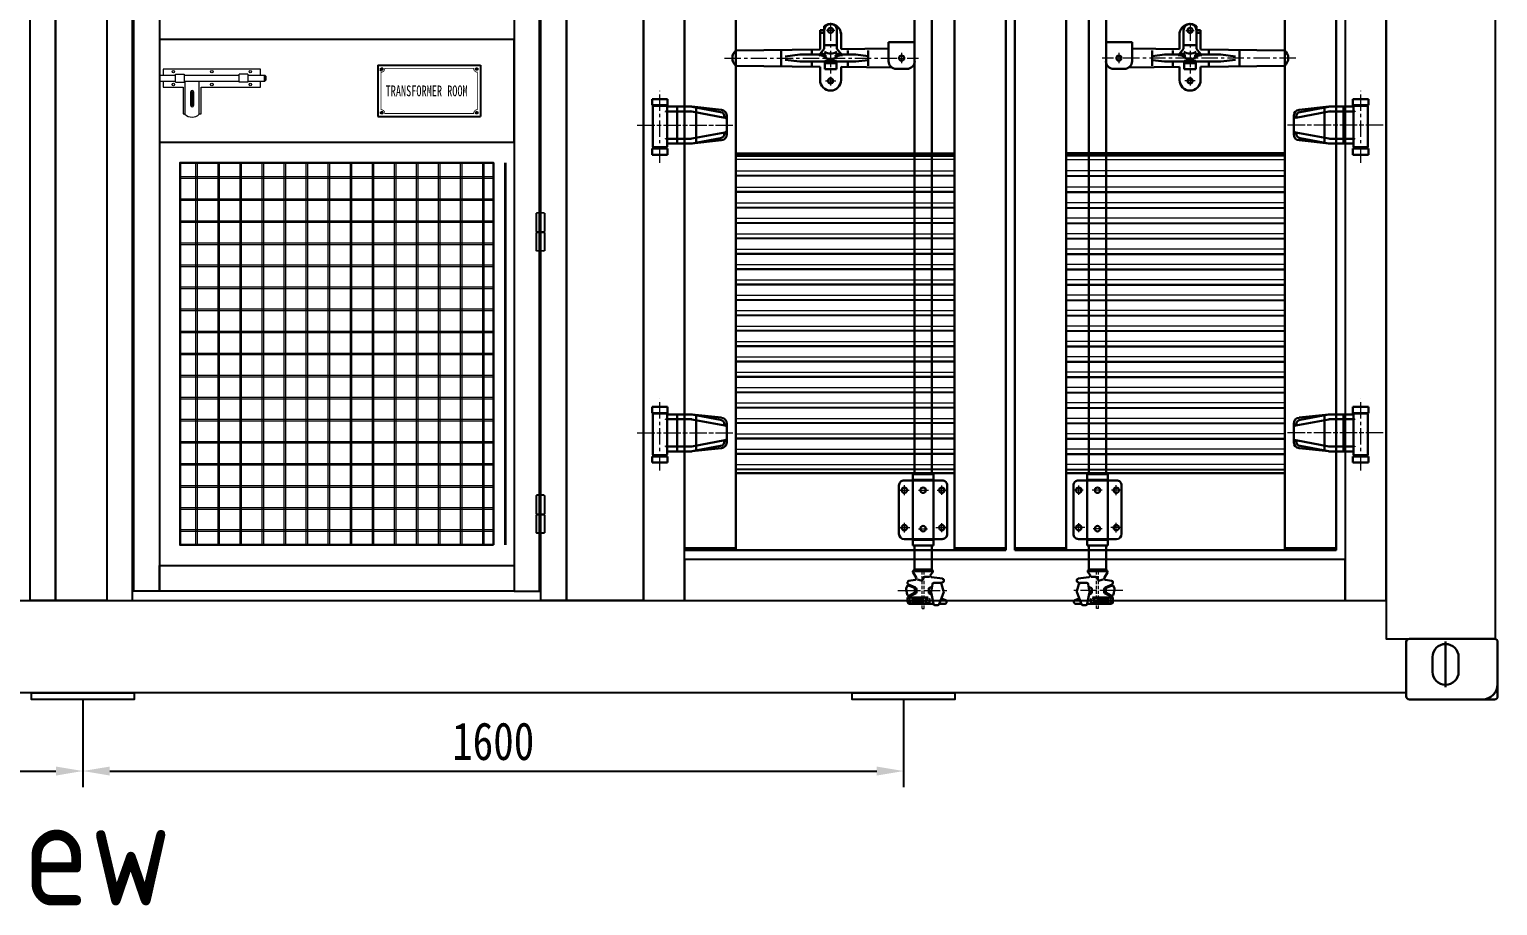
# Model space of a CAD drawing. Header units: millimetres. Extents: x 0 to 87554, y -20854 to 20404.
# Drawn here: x 10205 to 13067, y -7740 to -6032 of the extents above; entities that cross this region are included whole.
import ezdxf

# ---------------------------------------------------------------- set-up
doc = ezdxf.new("R2010")
doc.units = ezdxf.units.MM
for name, pattern in [('CENTER', [50.8, 31.75, -6.35, 6.35, -6.35]), ('G', [2, 1.25, -0.25, 0.25, -0.25]), ('HIDDEN', [9.525, 6.35, -3.175])]:
    doc.linetypes.add(name, pattern=pattern)
doc.layers.get('0').update_dxf_attribs({"lineweight": 15})
doc.layers.get('Defpoints').update_dxf_attribs({"lineweight": 15})
for name, color, linetype in [('01', 7, 'Continuous'), ('02___PRT_ALL_AXES', 7, 'Continuous'), ('03C', 3, 'Continuous'), ('05', 4, 'G'), ('08', 1, 'Continuous')]:
    doc.layers.add(name, color=color, linetype=linetype)
for name, color, linetype, lineweight in [('AM_0', 7, 'Continuous', 30), ('AM_3', 6, 'HIDDEN', 15), ('AM_5', 3, 'Continuous', 15), ('AM_7', 4, 'CENTER', 15), ('THICK', 7, 'Continuous', 0), ('主体经', 7, 'Continuous', 60)]:
    doc.layers.add(name, color=color, linetype=linetype, lineweight=lineweight)
doc.styles.add('FSDBHZ', font='TXT.SHX', dxfattribs={"width": 0.707, "bigfont": 'HZFS.SHX'})
doc.styles.add('GB', font='gbenor.shx', dxfattribs={"bigfont": 'gbcbig.shx'})
doc.styles.add('仿宋', font='', dxfattribs={"width": 0.8})
doc.styles.get('仿宋').set_extended_font_data('仿宋_gb2312')
doc.dimstyles.new('12倍', dxfattribs={"dimscale": 21, "dimtxt": 3.5, "dimasz": 2.5, "dimexe": 1.5, "dimexo": 0, "dimgap": 1, "dimtad": 1, "dimtoh": 1, "dimdsep": 46, "dimtxsty": '仿宋', "dimcen": 2.5, "dimdle": 5, "dimclrd": 4, "dimclre": 4, "dimclrt": 3, "dimadec": 0, "dimazin": 0, "dimtfac": 1, "dimtmove": 0, "dimatfit": 3, "dimfxl": 1, "dimtolj": 1, "dimarcsym": 0})

# ---------------------------------------------------------------- blocks, each defined once
blk = doc.blocks.new('YU56UI67U56Y54TG')
at = {"layer": '01'}
for p, q in [((14504.3, -10294.9), (14704.3, -10294.9)), ((14504.3, -10294.9), (14504.3, -10394.9)), ((14704.3, -10294.9), (14704.3, -10394.9)), ((14504.3, -10394.9), (14704.3, -10394.9))]:
    blk.add_line(p, q, dxfattribs=at)
at = {"layer": '01', "const_width": 1.5}
for points in [[(14510.3, -10308.4, 0.414214), (14517.8, -10300.9, 0.414214)], [(14690.8, -10300.9, 0.414214), (14698.3, -10308.4, 0.414214)], [(14517.8, -10388.9, 0.414214), (14510.3, -10381.4, 0.414214)], [(14698.3, -10381.4, 0.414214), (14690.8, -10388.9, 0.414214)]]:
    blk.add_lwpolyline(points, format="xyb", dxfattribs=at)
for points in [[(14517, -10300.9), (14691.5, -10300.9)], [(14510.3, -10307.6), (14510.3, -10382.1)], [(14698.3, -10307.6), (14698.3, -10382.1)], [(14517.1, -10388.9), (14691.4, -10388.9)]]:
    blk.add_lwpolyline(points, dxfattribs=at)
at = {"layer": '01'}
for centre in [(14511.8, -10302.4), (14696.8, -10302.4), (14511.8, -10387.4), (14696.8, -10387.4)]:
    blk.add_circle(centre, 1.65, dxfattribs=at)
at = {"layer": '03C', "color": 1}
blk.add_line((14509.5, -10305.2), (14508.6, -10306.3), dxfattribs=at)
at = {"layer": '05'}
for p, q in [((14515.4, -10302.4), (14508.1, -10302.4)), ((14511.8, -10299.4), (14511.8, -10305.4)), ((14700.4, -10302.4), (14693.1, -10302.4)), ((14696.8, -10299.4), (14696.8, -10305.4)), ((14515.4, -10387.4), (14508.1, -10387.4)), ((14511.8, -10384.4), (14511.8, -10390.4)), ((14700.4, -10387.4), (14693.1, -10387.4)), ((14696.8, -10384.4), (14696.8, -10390.4))]:
    blk.add_line(p, q, dxfattribs=at)
at = {"layer": '08', "color": 1, "insert": (14519.3, -10344.9), "char_height": 21, "attachment_point": 4, "style": 'FSDBHZ'}
blk.add_mtext('{\\fSimHei|b0|i0|c134|p49;\\W0.7;TRANSFORMER ROOM}', dxfattribs=at)
blk = doc.blocks.new('A$C17965E73')
at = {"color": 7, "linetype": 'Continuous'}
for p, q in [((-7, 37.5), (-8, 36.5)), ((-8, 36.5), (8, 36.5)), ((-8, 1), (-8, 36.5)), ((-7, 37.5), (7, 37.5)), ((7, 37.5), (8, 36.5)), ((8, 1), (-8, 1)), ((-8, 1), (-7, 0)), ((-7, 0), (-8, -1)), ((-7, 0), (7, 0)), ((8, 1), (7, 0)), ((7, 0), (8, -1)), ((8, -1), (-8, -1)), ((-8, -36.5), (-8, -1)), ((-8, -36.5), (8, -36.5)), ((-7, -37.5), (-8, -36.5)), ((-7, -37.5), (7, -37.5)), ((7, -37.5), (8, -36.5))]:
    blk.add_line(p, q, dxfattribs=at)
at = {"layer": '02___PRT_ALL_AXES', "color": 7, "linetype": 'Continuous'}
for p, q in [((-8, 36.5), (-8, 1)), ((8, 36.5), (8, 1)), ((-8, -1), (-8, -36.5)), ((8, -1), (8, -36.5))]:
    blk.add_line(p, q, dxfattribs=at)
blk = doc.blocks.new('*D195')
at = {"color": 4, "linetype": 'Continuous', "lineweight": -2}
for p, q in [((8709.4, -7337.6), (8709.4, -7508.7)), ((10309.4, -7337.6), (10309.4, -7508.7)), ((8761.9, -7477.2), (10256.9, -7477.2))]:
    blk.add_line(p, q, dxfattribs=at)
at = {"color": 4, "lineweight": -3}
for points in [[(8761.9, -7468.5), (8761.9, -7486), (8709.4, -7477.2)], [(10256.9, -7468.5), (10256.9, -7486), (10309.4, -7477.2)]]:
    blk.add_solid(points, dxfattribs=at)
at = {"layer": 'Defpoints', "color": 0, "lineweight": -3}
for p in [(8709.4, -7337.6), (10309.4, -7337.6), (10309.4, -7477.2)]:
    blk.add_point(p, dxfattribs=at)
at = {"color": 3, "lineweight": -3, "insert": (9509.4, -7419.5), "char_height": 73.5, "attachment_point": 5, "style": '仿宋'}
blk.add_mtext('\\A1;1600', dxfattribs=at)
blk = doc.blocks.new('*D196')
at = {"color": 4, "linetype": 'Continuous', "lineweight": -2}
for p, q in [((10309.4, -7337.6), (10309.4, -7508.7)), ((11909.4, -7337.6), (11909.4, -7508.7)), ((10361.9, -7477.2), (11856.9, -7477.2))]:
    blk.add_line(p, q, dxfattribs=at)
at = {"color": 4, "lineweight": -3}
for points in [[(10361.9, -7468.5), (10361.9, -7486), (10309.4, -7477.2)], [(11856.9, -7468.5), (11856.9, -7486), (11909.4, -7477.2)]]:
    blk.add_solid(points, dxfattribs=at)
at = {"layer": 'Defpoints', "color": 0, "lineweight": -3}
for p in [(10309.4, -7337.6), (11909.4, -7337.6), (11909.4, -7477.2)]:
    blk.add_point(p, dxfattribs=at)
at = {"color": 3, "lineweight": -3, "insert": (11109.4, -7419.5), "char_height": 73.5, "attachment_point": 5, "style": '仿宋'}
blk.add_mtext('\\A1;1600', dxfattribs=at)
blk = doc.blocks.new('A$Ce09861e0')
at = {"layer": 'AM_0'}
for p, q in [((29.1, 124.3), (59.1, 124.3)), ((29.1, 124.3), (29.1, 112.3)), ((59.1, 124.3), (59.1, 112.3)), ((29.1, 112.3), (59.1, 112.3)), ((29.1, 111.3), (59.1, 111.3)), ((30.1, 110.3), (30.1, 31.3)), ((56.8, 100.3), (102.7, 100.3)), ((58.1, 110.3), (58.1, 31.3)), ((58.2, 48.2), (58.2, 99)), ((59.6, 109.6), (104.3, 109.6)), ((77.6, 38.1), (77.6, 109.2)), ((170.7, 88), (106.1, 100)), ((164.2, 103.3), (106.2, 109.5)), ((162.3, 99), (106.9, 109.3)), ((114.5, 39.5), (114.5, 107.5)), ((169.9, 88.2), (169.9, 89.9)), ((174.5, 55.3), (174.5, 91.8)), ((170.7, 59.1), (106.1, 47.1)), ((169.9, 57.2), (169.9, 59)), ((29.1, 30.3), (59.1, 30.3)), ((29.1, 29.3), (59.1, 29.3)), ((56.8, 46.8), (102.7, 46.8)), ((59.6, 37.6), (103.6, 37.6)), ((164.2, 43.9), (106.2, 37.7)), ((162.3, 48.2), (106.9, 37.9)), ((29.1, 27.8), (59.1, 27.8)), ((29.1, 15.8), (29.1, 27.8)), ((29.1, 15.8), (59.1, 15.8)), ((59.1, 15.8), (59.1, 27.8))]:
    blk.add_line(p, q, dxfattribs=at)
for centre, radius, start, end in [((31.1, 110.3), 1, 90, 180), ((56.8, 99), 1.38, 90, 180), ((57.1, 110.3), 1, 0, 90), ((59.6, 111), 1.38, 180, 270), ((59.6, 99), 1.38, 90, 180), ((102.7, 81.9), 18.5, 79.4792, 90), ((103.6, 91.1), 18.5, 79.4792, 90), ((104.3, 91.1), 18.5, 83.9115, 90), ((160.7, 89.9), 9.23, 0, 79.4792), ((163, 91.8), 11.5, 0, 83.9115), ((169.9, 83.5), 4.62, 0, 79.4792), ((160.7, 57.2), 9.23, 280.5208, 0), ((169.9, 63.7), 4.62, 280.5208, 0), ((31.1, 31.3), 1, 180, 270), ((56.8, 48.2), 1.38, 180, 270), ((57.1, 31.3), 1, 270, 0), ((59.6, 48.2), 1.38, 180, 270), ((59.6, 36.2), 1.38, 90, 180), ((102.7, 65.3), 18.5, 270, 280.5208), ((103.6, 56), 18.5, 270, 280.5208), ((104.3, 56), 18.5, 270, 276.0885), ((163, 55.3), 11.5, 276.0885, 0)]:
    blk.add_arc(centre, radius, start, end, dxfattribs=at)
at = {"layer": 'AM_7'}
for p, q in [((44.1, 0), (44.1, 140.2)), ((0, 73.6), (189.4, 73.6)), ((2.3, 73.6), (191.7, 73.6))]:
    blk.add_line(p, q, dxfattribs=at)
blk = doc.blocks.new('d5y77ju')
at = {"color": 7, "linetype": 'Continuous'}
for p, q in [((361.6, -1013.7), (-64.4, -1013.7)), ((579.6, -1013.7), (1005.6, -1013.7)), ((-64.4, -1035.7), (361.6, -1035.7)), ((361.6, -1044.4), (-64.4, -1044.4)), ((361.6, -1046), (-64.4, -1046)), ((1005.6, -1035.7), (579.6, -1035.7)), ((579.6, -1044.4), (1005.6, -1044.4)), ((579.6, -1046), (1005.6, -1046)), ((-64.4, -1067.2), (361.6, -1067.2)), ((361.6, -1076), (-64.4, -1076)), ((361.6, -1077.5), (-64.4, -1077.5)), ((1005.6, -1067.2), (579.6, -1067.2)), ((579.6, -1076), (1005.6, -1076)), ((579.6, -1077.5), (1005.6, -1077.5)), ((-64.4, -1098), (361.6, -1098)), ((361.6, -1106.7), (-64.4, -1106.7)), ((361.6, -1108.3), (-64.4, -1108.3)), ((1005.6, -1098), (579.6, -1098)), ((579.6, -1106.7), (1005.6, -1106.7)), ((579.6, -1108.3), (1005.6, -1108.3)), ((-64.4, -1128), (361.6, -1128)), ((361.6, -1136.7), (-64.4, -1136.7)), ((361.6, -1138.3), (-64.4, -1138.3)), ((1005.6, -1128), (579.6, -1128)), ((579.6, -1136.7), (1005.6, -1136.7)), ((579.6, -1138.3), (1005.6, -1138.3)), ((-64.4, -1158), (361.6, -1158)), ((361.6, -1166.7), (-64.4, -1166.7)), ((361.6, -1168.3), (-64.4, -1168.3)), ((1005.6, -1158), (579.6, -1158)), ((579.6, -1166.7), (1005.6, -1166.7)), ((579.6, -1168.3), (1005.6, -1168.3)), ((-64.4, -1188), (361.6, -1188)), ((361.6, -1196.7), (-64.4, -1196.7)), ((361.6, -1198.3), (-64.4, -1198.3)), ((1005.6, -1188), (579.6, -1188)), ((579.6, -1196.7), (1005.6, -1196.7)), ((579.6, -1198.3), (1005.6, -1198.3)), ((-64.4, -1218), (361.6, -1218)), ((361.6, -1226.7), (-64.4, -1226.7)), ((361.6, -1228.3), (-64.4, -1228.3)), ((1005.6, -1218), (579.6, -1218)), ((579.6, -1226.7), (1005.6, -1226.7)), ((579.6, -1228.3), (1005.6, -1228.3)), ((-64.4, -1248), (361.6, -1248)), ((361.6, -1256.7), (-64.4, -1256.7)), ((361.6, -1258.3), (-64.4, -1258.3)), ((1005.6, -1248), (579.6, -1248)), ((579.6, -1256.7), (1005.6, -1256.7)), ((579.6, -1258.3), (1005.6, -1258.3)), ((-64.4, -1278), (361.6, -1278)), ((361.6, -1286.7), (-64.4, -1286.7)), ((1005.6, -1278), (579.6, -1278)), ((579.6, -1286.7), (1005.6, -1286.7)), ((361.6, -1288.3), (-64.4, -1288.3)), ((-64.4, -1308), (361.6, -1308)), ((579.6, -1288.3), (1005.6, -1288.3)), ((1005.6, -1308), (579.6, -1308)), ((361.6, -1316.7), (-64.4, -1316.7)), ((361.6, -1318.3), (-64.4, -1318.3)), ((-64.4, -1338), (361.6, -1338)), ((579.6, -1316.7), (1005.6, -1316.7)), ((579.6, -1318.3), (1005.6, -1318.3)), ((1005.6, -1338), (579.6, -1338)), ((361.6, -1346.7), (-64.4, -1346.7)), ((361.6, -1348.3), (-64.4, -1348.3)), ((-64.4, -1368), (361.6, -1368)), ((579.6, -1346.7), (1005.6, -1346.7)), ((579.6, -1348.3), (1005.6, -1348.3)), ((1005.6, -1368), (579.6, -1368)), ((361.6, -1376.7), (-64.4, -1376.7)), ((361.6, -1378.3), (-64.4, -1378.3)), ((-64.4, -1398), (361.6, -1398)), ((579.6, -1376.7), (1005.6, -1376.7)), ((579.6, -1378.3), (1005.6, -1378.3)), ((1005.6, -1398), (579.6, -1398)), ((361.6, -1406.7), (-64.4, -1406.7)), ((361.6, -1408.3), (-64.4, -1408.3)), ((-64.4, -1428), (361.6, -1428)), ((579.6, -1406.7), (1005.6, -1406.7)), ((579.6, -1408.3), (1005.6, -1408.3)), ((1005.6, -1428), (579.6, -1428)), ((361.6, -1436.7), (-64.4, -1436.7)), ((361.6, -1438.3), (-64.4, -1438.3)), ((-64.4, -1458), (361.6, -1458)), ((579.6, -1436.7), (1005.6, -1436.7)), ((579.6, -1438.3), (1005.6, -1438.3)), ((1005.6, -1458), (579.6, -1458)), ((361.6, -1466.7), (-64.4, -1466.7)), ((361.6, -1468.3), (-64.4, -1468.3)), ((-64.4, -1488), (361.6, -1488)), ((579.6, -1466.7), (1005.6, -1466.7)), ((579.6, -1468.3), (1005.6, -1468.3)), ((1005.6, -1488), (579.6, -1488)), ((361.6, -1496.7), (-64.4, -1496.7)), ((361.6, -1498.3), (-64.4, -1498.3)), ((579.6, -1496.7), (1005.6, -1496.7)), ((579.6, -1498.3), (1005.6, -1498.3)), ((-64.4, -1518), (361.6, -1518)), ((361.6, -1526.7), (-64.4, -1526.7)), ((361.6, -1528.3), (-64.4, -1528.3)), ((1005.6, -1518), (579.6, -1518)), ((579.6, -1526.7), (1005.6, -1526.7)), ((579.6, -1528.3), (1005.6, -1528.3)), ((-64.4, -1548), (361.6, -1548)), ((361.6, -1556.7), (-64.4, -1556.7)), ((361.6, -1558.3), (-64.4, -1558.3)), ((1005.6, -1548), (579.6, -1548)), ((579.6, -1556.7), (1005.6, -1556.7)), ((579.6, -1558.3), (1005.6, -1558.3)), ((-64.4, -1578), (361.6, -1578)), ((361.6, -1586.7), (-64.4, -1586.7)), ((361.6, -1588.3), (-64.4, -1588.3)), ((1005.6, -1578), (579.6, -1578)), ((579.6, -1586.7), (1005.6, -1586.7)), ((579.6, -1588.3), (1005.6, -1588.3)), ((-64.4, -1608), (361.6, -1608)), ((361.6, -1616.7), (-64.4, -1616.7)), ((361.6, -1618.3), (-64.4, -1618.3)), ((1005.6, -1608), (579.6, -1608)), ((579.6, -1616.7), (1005.6, -1616.7)), ((579.6, -1618.3), (1005.6, -1618.3))]:
    blk.add_line(p, q, dxfattribs=at)
at = {"layer": 'AM_0'}
for p, q in [((99.7, -761.5), (99.7, -799)), ((99.7, -761.5), (107.7, -761.5)), ((99.7, -766.5), (107.7, -766.5)), ((107.7, -753.6), (107.7, -797.7)), ((132.7, -758.3), (132.7, -797.7)), ((140.7, -766.3), (140.7, -798.4)), ((800.5, -766.3), (800.5, -798.4)), ((808.5, -758.3), (808.5, -797.7)), ((833.5, -753.6), (833.5, -797.7)), ((841.5, -761.5), (833.5, -761.5)), ((841.5, -766.5), (833.5, -766.5)), ((841.5, -761.5), (841.5, -799)), ((-64.5, -801.2), (99.7, -799)), ((23.8, -800.8), (23.8, -830.8)), ((83.8, -800.8), (83.8, -809)), ((107.7, -797.7), (97.1, -810.8)), ((108.8, -790.8), (131.6, -790.8)), ((132.7, -797.7), (143.2, -810.8)), ((140.7, -798.4), (233.3, -797.2)), ((153.8, -800.8), (153.8, -809)), ((193.8, -800.8), (193.8, -830.8)), ((233.3, -784.8), (284.3, -784.8)), ((233.3, -784.8), (233.3, -821.8)), ((707.9, -784.8), (656.9, -784.8)), ((707.9, -784.8), (707.9, -821.8)), ((800.5, -798.4), (707.9, -797.2)), ((747.4, -800.8), (747.4, -830.8)), ((787.4, -800.8), (787.4, -809)), ((808.5, -797.7), (798, -810.8)), ((832.4, -790.8), (809.6, -790.8)), ((833.5, -797.7), (844.1, -810.8)), ((1005.7, -801.2), (841.5, -799)), ((857.4, -800.8), (857.4, -809)), ((917.4, -800.8), (917.4, -830.8)), ((60.1, -809), (31.7, -812.6)), ((60.1, -822.6), (31.7, -819)), ((60.1, -809), (107.7, -809)), ((60.1, -822.6), (108.8, -822.6)), ((83.8, -822.6), (83.8, -830.8)), ((108.8, -820.8), (131.6, -820.8)), ((108.8, -820.8), (108.8, -837.1)), ((108.8, -825.8), (131.6, -825.8)), ((131.6, -820.8), (131.6, -837.1)), ((131.6, -822.6), (169.7, -822.6)), ((132.7, -809), (169.7, -809)), ((153.8, -822.6), (153.8, -830.8)), ((169.7, -809), (193.6, -811.8)), ((169.7, -822.6), (193.6, -819.8)), ((771.5, -809), (747.6, -811.8)), ((771.5, -822.6), (747.6, -819.8)), ((808.5, -809), (771.5, -809)), ((809.6, -822.6), (771.5, -822.6)), ((787.4, -822.6), (787.4, -830.8)), ((832.4, -820.8), (809.6, -820.8)), ((809.6, -820.8), (809.6, -837.1)), ((832.4, -825.8), (809.6, -825.8)), ((832.4, -820.8), (832.4, -837.1)), ((881.1, -822.6), (832.4, -822.6)), ((881.1, -809), (833.5, -809)), ((857.4, -822.6), (857.4, -830.8)), ((881.1, -809), (909.5, -812.6)), ((881.1, -822.6), (909.5, -819)), ((-64.5, -830.8), (99.7, -832.6)), ((99.7, -858.7), (99.7, -832.6)), ((108.8, -837.1), (131.6, -837.1)), ((140.7, -858.7), (140.7, -833.1)), ((140.7, -833.1), (239.8, -834.2)), ((248.3, -836.8), (269.3, -836.8)), ((692.9, -836.8), (671.9, -836.8)), ((800.5, -833.1), (701.4, -834.2)), ((800.5, -858.7), (800.5, -833.1)), ((832.4, -837.1), (809.6, -837.1)), ((1005.7, -830.8), (841.5, -832.6)), ((841.5, -858.7), (841.5, -832.6)), ((280.6, -1626.5), (320.6, -1626.5)), ((280.6, -1637.5), (280.6, -1626.5)), ((320.6, -1637.5), (320.6, -1626.5)), ((660.6, -1626.5), (620.6, -1626.5)), ((620.6, -1637.5), (620.6, -1626.5)), ((660.6, -1637.5), (660.6, -1626.5)), ((253.6, -1743.3), (253.6, -1649)), ((263.6, -1639), (337.6, -1639)), ((280.6, -1637.5), (320.6, -1637.5)), ((280.6, -1753.3), (280.6, -1639)), ((283.6, -1639), (283.6, -1637.5)), ((317.6, -1639), (317.6, -1637.5)), ((320.6, -1753.3), (320.6, -1639)), ((347.6, -1743.3), (347.6, -1649)), ((593.6, -1743.3), (593.6, -1649)), ((677.6, -1639), (603.6, -1639)), ((660.6, -1637.5), (620.6, -1637.5)), ((620.6, -1753.3), (620.6, -1639)), ((623.6, -1639), (623.6, -1637.5)), ((657.6, -1639), (657.6, -1637.5)), ((660.6, -1753.3), (660.6, -1639)), ((687.6, -1743.3), (687.6, -1649)), ((263.6, -1753.3), (337.6, -1753.3)), ((280.6, -1754.8), (320.6, -1754.8)), ((280.6, -1765.8), (280.6, -1754.8)), ((280.6, -1765.8), (320.6, -1765.8)), ((283.6, -1754.8), (283.6, -1753.3)), ((283.6, -1812.8), (283.6, -1765.8)), ((317.6, -1754.8), (317.6, -1753.3)), ((317.6, -1812.8), (317.6, -1765.8)), ((320.6, -1765.8), (320.6, -1754.8)), ((677.6, -1753.3), (603.6, -1753.3)), ((660.6, -1754.8), (620.6, -1754.8)), ((620.6, -1765.8), (620.6, -1754.8)), ((660.6, -1765.8), (620.6, -1765.8)), ((623.6, -1754.8), (623.6, -1753.3)), ((623.6, -1812.8), (623.6, -1765.8)), ((657.6, -1754.8), (657.6, -1753.3)), ((657.6, -1812.8), (657.6, -1765.8)), ((660.6, -1765.8), (660.6, -1754.8)), ((287.2, -1827.9), (281.2, -1818.3)), ((284.5, -1812.8), (282.2, -1814.2)), ((283.5, -1812.8), (317.5, -1812.8)), ((283.8, -1815.8), (317.2, -1815.8)), ((296.8, -1833.7), (289.5, -1831.8)), ((300.5, -1830.8), (300.5, -1829.8)), ((303.5, -1826.8), (312.8, -1826.8)), ((319.1, -1818.5), (315.4, -1822.5)), ((318.4, -1813.9), (316.5, -1812.8)), ((338.4, -1830.4), (317.2, -1827.5)), ((602.7, -1830.4), (624, -1827.5)), ((622.1, -1818.5), (625.8, -1822.5)), ((622.8, -1813.9), (624.6, -1812.8)), ((657.6, -1812.8), (623.6, -1812.8)), ((657.4, -1815.8), (624, -1815.8)), ((637.6, -1826.8), (628.4, -1826.8)), ((640.6, -1830.8), (640.6, -1829.8)), ((644.4, -1833.7), (651.6, -1831.8)), ((654, -1827.9), (660, -1818.3)), ((656.6, -1812.8), (659, -1814.2)), ((269.5, -1861.2), (267.4, -1851)), ((267.6, -1849.6), (269.4, -1844.8)), ((270.5, -1838.9), (270.5, -1837.3)), ((271.3, -1844), (282.3, -1847.9)), ((285.8, -1847.9), (272.3, -1841.6)), ((285.8, -1859.6), (272.3, -1865.9)), ((285.1, -1832.5), (273.1, -1834.4)), ((273.9, -1863.3), (283.1, -1858.1)), ((284.7, -1850.9), (284.7, -1855.7)), ((287.5, -1850.7), (287.5, -1856.9)), ((311.5, -1856.8), (311.5, -1850.8)), ((317.8, -1846.2), (313.4, -1848)), ((313.4, -1859.5), (317, -1861)), ((318.6, -1841.3), (316.7, -1852.6)), ((320.6, -1879.3), (316.8, -1859.9)), ((321.6, -1838.8), (333.8, -1838.8)), ((340.4, -1857.8), (331.8, -1879.9)), ((339.2, -1837.5), (336.1, -1838.8)), ((336.7, -1840.9), (340.6, -1854.6)), ((341, -1834.7), (341, -1833.4)), ((600.1, -1834.7), (600.1, -1833.4)), ((604.5, -1840.9), (600.6, -1854.6)), ((600.8, -1857.8), (609.4, -1879.9)), ((602, -1837.5), (605.1, -1838.8)), ((619.6, -1838.8), (607.4, -1838.8)), ((620.6, -1879.3), (624.4, -1859.9)), ((622.6, -1841.3), (624.5, -1852.6)), ((623.4, -1846.2), (627.8, -1848)), ((627.8, -1859.5), (624.2, -1861)), ((629.6, -1856.8), (629.6, -1850.8)), ((653.6, -1850.7), (653.6, -1856.9)), ((655.4, -1847.9), (668.9, -1841.6)), ((655.4, -1859.6), (668.9, -1865.9)), ((656.1, -1832.5), (668.1, -1834.4)), ((656.5, -1850.9), (656.5, -1855.7)), ((667.3, -1863.3), (658, -1858.1)), ((669.9, -1844), (658.9, -1847.9)), ((670.6, -1838.9), (670.6, -1837.3)), ((671.7, -1861.2), (673.8, -1851)), ((673.6, -1849.6), (671.8, -1844.8)), ((270.5, -1876.2), (270.5, -1868.7)), ((276.2, -1870.7), (271.8, -1867.9)), ((276.5, -1875.6), (272.4, -1877.7)), ((272.6, -1867.3), (310.5, -1867.3)), ((273.1, -1879.2), (320.5, -1879.2)), ((277.7, -1870.5), (302.6, -1870.5)), ((277.7, -1876), (302.6, -1876)), ((304.3, -1876), (310.1, -1877.9)), ((304.5, -1870.5), (310.9, -1868.4)), ((323.5, -1881.8), (329, -1881.8)), ((332.1, -1879.2), (343.5, -1879.2)), ((336.1, -1868.9), (344.7, -1872.4)), ((346.5, -1876.2), (346.5, -1875.2)), ((594.6, -1876.2), (594.6, -1875.2)), ((605.1, -1868.9), (596.5, -1872.4)), ((609.1, -1879.2), (597.6, -1879.2)), ((617.7, -1881.8), (612.2, -1881.8)), ((668.1, -1879.2), (620.7, -1879.2)), ((636.7, -1870.5), (630.3, -1868.4)), ((668.6, -1867.3), (630.7, -1867.3)), ((636.9, -1876), (631.1, -1877.9)), ((663.5, -1870.5), (638.6, -1870.5)), ((663.5, -1876), (638.6, -1876)), ((664.7, -1875.6), (668.8, -1877.7)), ((664.9, -1870.7), (669.4, -1867.9)), ((670.6, -1876.2), (670.6, -1868.7))]:
    blk.add_line(p, q, dxfattribs=at)
for points in [[(-64.4, -1770.8), (-164.4, -1770.8), (-164.4, 548.2), (-64.4, 548.2)], [(461.6, -1770.8), (361.6, -1770.8), (361.6, 548.2), (461.6, 548.2)], [(479.6, -1770.8), (579.6, -1770.8), (579.6, 548.2), (479.6, 548.2)], [(1005.6, -1770.8), (1105.6, -1770.8), (1105.6, 548.2), (1005.6, 548.2)], [(283.6, 411.6), (317.6, 411.6), (317.6, -1626.5), (283.6, -1626.5)], [(657.6, 411.6), (623.6, 411.6), (623.6, -1626.5), (657.6, -1626.5)], [(361.6, -1624.8), (-64.4, -1624.8), (-64.4, -1774.8), (361.6, -1774.8)], [(579.6, -1624.8), (1005.6, -1624.8), (1005.6, -1774.8), (579.6, -1774.8)], [(-64.4, -1774.8), (-164.4, -1774.8), (-164.4, -1770.8), (-64.4, -1770.8)], [(461.6, -1774.8), (361.6, -1774.8), (361.6, -1770.8), (461.6, -1770.8)], [(461.6, -1774.8), (361.6, -1774.8), (361.6, -1770.8), (461.6, -1770.8)], [(479.6, -1774.8), (579.6, -1774.8), (579.6, -1770.8), (479.6, -1770.8)], [(479.6, -1774.8), (579.6, -1774.8), (579.6, -1770.8), (479.6, -1770.8)], [(1005.6, -1774.8), (1105.6, -1774.8), (1105.6, -1770.8), (1005.6, -1770.8)]]:
    blk.add_lwpolyline(points, close=True, dxfattribs=at)
for centre, radius in [((120.2, -761.8), 5), ((821, -761.8), 5), ((258.8, -815.8), 5), ((682.4, -815.8), 5), ((120.2, -860.2), 5), ((821, -860.2), 5), ((264.1, -1658), 5.25), ((300.6, -1658), 5.25), ((337.1, -1658), 5.25), ((604.1, -1658), 5.25), ((640.6, -1658), 5.25), ((677.1, -1658), 5.25), ((264.1, -1731), 5.25), ((300.6, -1733), 5.25), ((337.1, -1731), 5.25), ((604.1, -1731), 5.25), ((640.6, -1733), 5.25), ((677.1, -1731), 5.25)]:
    blk.add_circle(centre, radius, dxfattribs=at)
for centre, radius, start, end in [((120.2, -769.8), 20.5, 0, 127.572), ((120.2, -761.8), 12.5, 0, 180.0002), ((821, -769.8), 20.5, 52.428, 180), ((821, -761.8), 12.5, 359.9998, 180), ((-51.2, -815.8), 20, 131.4097, 228.5903), ((992.4, -815.8), 20, 311.4097, 48.5903), ((100.6, -821.6), 11.3, 51.1652, 107.8126), ((103.1, -818.4), 11.3, 51.1652, 107.8126), ((120.2, -799.7), 18.1, 226.3971, 313.6028), ((120.4, -785.8), 21.3, 235.6246, 304.3754), ((117.5, -811.3), 7.51, 166.6999, 205.6632), ((122.8, -811.3), 7.51, 334.3368, 13.3001), ((137.2, -818.4), 11.3, 72.1874, 128.8348), ((139.7, -821.6), 11.3, 72.1874, 128.8348), ((248.3, -821.8), 15, 180.0001, 270), ((269.3, -821.8), 15, 269.9999, 0), ((671.9, -821.8), 15, 180, 270.0001), ((692.9, -821.8), 15, 270, 359.9999), ((801.5, -821.6), 11.3, 51.1652, 107.8126), ((804, -818.4), 11.3, 51.1652, 107.8126), ((821, -799.7), 18.1, 226.3972, 313.6029), ((820.8, -785.8), 21.3, 235.6246, 304.3754), ((818.4, -811.3), 7.51, 166.6999, 205.6632), ((823.7, -811.3), 7.51, 334.3368, 13.3001), ((838.1, -818.4), 11.3, 72.1874, 128.8348), ((840.6, -821.6), 11.3, 72.1874, 128.8348), ((120.2, -858.7), 20.5, 180.0001, 0), ((821, -858.7), 20.5, 180, 359.9999), ((263.6, -1649), 10, 90, 180.0002), ((337.6, -1649), 10, 0, 90.0001), ((603.6, -1649), 10, 89.9999, 180), ((677.6, -1649), 10, 359.9998, 90), ((263.6, -1743.3), 10, 180.0001, 269.9999), ((337.6, -1743.3), 10, 269.9998, 0), ((603.6, -1743.3), 10, 180, 270.0002), ((677.6, -1743.3), 10, 270.0001, 359.9999), ((283.7, -1816.8), 3, 121.1987, 211.8863), ((284.6, -1829.5), 3, 278.9726, 31.8864), ((297.5, -1830.8), 3, 254.7448, 0), ((303.5, -1829.8), 3, 90.0001, 179.9999), ((317.6, -1824.6), 3, 137.8582, 262.2781), ((316.8, -1816.4), 3, 317.8583, 58.8012), ((338, -1833.4), 3, 0, 82.2783), ((603.1, -1833.4), 3, 97.7217, 180), ((624.4, -1816.4), 3, 121.1988, 222.1417), ((623.6, -1824.6), 3, 277.7219, 42.1418), ((637.6, -1829.8), 3, 0.0001, 89.9999), ((643.6, -1830.8), 3, 180, 285.2552), ((656.6, -1829.5), 3, 148.1136, 261.0274), ((657.4, -1816.8), 3, 328.1137, 58.8013), ((269.9, -1850.5), 2.5, 158.7177, 191.551), ((270.8, -1845.4), 1.5, 70.3454, 158.7177), ((273.5, -1837.3), 3, 98.9725, 179.9999), ((273.5, -1838.9), 3, 179.9998, 244.7987), ((281.4, -1851), 3.3, 2.233, 74.4808), ((281.7, -1855.5), 3, 298.3931, 356.367), ((284.5, -1850.7), 3, 0, 64.799), ((284.5, -1856.9), 3, 295.2012, 0), ((314.5, -1850.8), 3, 112.1356, 179.9999), ((314.5, -1856.8), 3, 179.9998, 247.6361), ((336.4, -1856), 20, 170.2726, 191.0936), ((321.6, -1841.8), 3, 90.0001, 170.2724), ((333.8, -1841.8), 3, 15.9456, 90.0001), ((338, -1834.7), 3, 292.1353, 0), ((335.8, -1856), 5, 338.5869, 15.9455), ((603.1, -1834.7), 3, 180, 247.8647), ((605.4, -1856), 5, 164.0545, 201.4131), ((607.4, -1841.8), 3, 89.9999, 164.0544), ((619.6, -1841.8), 3, 9.7276, 89.9999), ((604.8, -1856), 20, 348.9064, 9.7274), ((626.6, -1850.8), 3, 0.0001, 67.8644), ((626.6, -1856.8), 3, 292.3639, 0.0002), ((656.6, -1850.7), 3, 115.201, 180), ((656.6, -1856.9), 3, 180, 244.7988), ((659.8, -1851), 3.3, 105.5192, 177.767), ((659.5, -1855.5), 3, 183.633, 241.6069), ((667.6, -1837.3), 3, 0.0001, 81.0275), ((667.6, -1838.9), 3, 295.2013, 0.0002), ((670.4, -1845.4), 1.5, 21.2823, 109.6546), ((671.3, -1850.5), 2.5, 348.449, 21.2823), ((272.5, -1860.6), 3, 191.5506, 298.3931), ((273.5, -1868.7), 3, 115.2012, 179.9999), ((273.5, -1876.2), 3, 179.9998, 261.0274), ((307.1, -1873), 6.8, 317.8645, 34.3422), ((323.5, -1878.8), 3, 191.0935, 269.9999), ((329, -1878.8), 3, 269.9999, 338.5871), ((343.5, -1876.2), 3, 269.9999, 0), ((343.5, -1875.2), 3, 0, 67.6365), ((597.6, -1875.2), 3, 112.3635, 180), ((597.6, -1876.2), 3, 180, 270.0001), ((612.2, -1878.8), 3, 201.4129, 270.0001), ((617.7, -1878.8), 3, 270.0001, 348.9065), ((634.1, -1873), 6.8, 145.6578, 222.1355), ((668.7, -1860.6), 3, 241.6069, 348.4494), ((667.6, -1876.2), 3, 278.9726, 0.0002), ((667.6, -1868.7), 3, 0.0001, 64.7988)]:
    blk.add_arc(centre, radius, start, end, dxfattribs=at)
for p in [(317.6, -1626.5), (623.6, -1626.5), (300.5, -1812.8), (640.6, -1812.8)]:
    blk.add_point(p, dxfattribs=at)
at = {"layer": 'AM_3'}
for p, q in [((298.6, -1888.8), (298.6, -1814)), ((302.6, -1888.8), (302.6, -1813.7)), ((638.6, -1888.8), (638.6, -1813.7)), ((642.6, -1888.8), (642.6, -1814)), ((298.6, -1888.8), (302.6, -1888.8)), ((642.6, -1888.8), (638.6, -1888.8))]:
    blk.add_line(p, q, dxfattribs=at)
at = {"layer": 'AM_7'}
for p, q in [((128.3, -761.8), (112, -761.8)), ((128.3, -761.8), (112, -761.8)), ((120.2, -750.6), (120.2, -869.4)), ((120.2, -750.6), (120.2, -869.4)), ((812.9, -761.8), (829.2, -761.8)), ((812.9, -761.8), (829.2, -761.8)), ((821, -750.6), (821, -869.4)), ((821, -750.6), (821, -869.4)), ((-86.3, -815.8), (291.5, -815.8)), ((258.8, -805.8), (258.8, -825.8)), ((258.8, -805.8), (258.8, -825.8)), ((1027.4, -815.8), (649.7, -815.8)), ((682.4, -805.8), (682.4, -825.8)), ((682.4, -805.8), (682.4, -825.8)), ((110.2, -860.2), (130.2, -860.2)), ((110.2, -860.2), (130.2, -860.2)), ((831, -860.2), (811, -860.2)), ((831, -860.2), (811, -860.2)), ((256, -1658), (273.6, -1658)), ((264.1, -1667.6), (264.1, -1648.2)), ((291.6, -1658), (311.3, -1658)), ((328.2, -1658), (345.6, -1658)), ((337.1, -1666.9), (337.1, -1648.9)), ((612.9, -1658), (595.6, -1658)), ((604.1, -1666.9), (604.1, -1648.9)), ((649.6, -1658), (629.9, -1658)), ((685.2, -1658), (667.6, -1658)), ((677.1, -1667.6), (677.1, -1648.2)), ((255.3, -1731), (274.6, -1731)), ((264.1, -1740.2), (264.1, -1721.9)), ((291.6, -1733), (309.3, -1733)), ((325.6, -1731), (347.6, -1731)), ((337.1, -1739.5), (337.1, -1722.2)), ((615.6, -1731), (593.6, -1731)), ((604.1, -1739.5), (604.1, -1722.2)), ((649.6, -1733), (631.9, -1733)), ((685.9, -1731), (666.6, -1731)), ((677.1, -1740.2), (677.1, -1721.9)), ((251.4, -1853.8), (349.2, -1853.8)), ((689.8, -1853.8), (592, -1853.8))]:
    blk.add_line(p, q, dxfattribs=at)
at = {"layer": '主体经'}
for p, q in [((-64.4, -1003.6), (361.6, -1003.6)), ((1005.6, -1003.6), (579.6, -1003.6))]:
    blk.add_line(p, q, dxfattribs=at)
at = {"layer": 'AM_5'}
for p in [(-256.5, -1019.9), (-256.5, -1619.9)]:
    blk.add_blockref('A$Ce09861e0', p, dxfattribs=at)
at = {"layer": 'AM_5', "xscale": -1}
for p in [(1197.7, -1019.9), (1197.7, -1619.9)]:
    blk.add_blockref('A$Ce09861e0', p, dxfattribs=at)

msp = doc.modelspace()

# ---------------------------------------------------------------- linework, layer by layer
at = {"color": 7, "linetype": 'Continuous'}
for p, q in [((10458.888, -6120.638), (10489.888, -6120.638)), ((10655.888, -6109.138), (10465.888, -6109.138)), ((10465.888, -6109.138), (10465.888, -6120.638)), ((10489.888, -6118.638), (10506.888, -6118.638)), ((10489.888, -6134.638), (10489.888, -6118.639)), ((10506.888, -6118.639), (10506.888, -6134.638)), ((10506.888, -6120.638), (10613.888, -6120.638)), ((10630.888, -6118.638), (10613.888, -6118.638)), ((10613.888, -6134.638), (10613.888, -6118.639)), ((10630.888, -6118.639), (10630.888, -6134.638)), ((10630.888, -6120.638), (10663.888, -6120.638)), ((10655.888, -6120.638), (10655.888, -6109.138)), ((10665.888, -6122.638), (10663.888, -6120.638)), ((10665.888, -6122.638), (10665.888, -6130.638)), ((10458.888, -6132.638), (10489.888, -6132.638)), ((10465.888, -6132.638), (10465.888, -6144.138)), ((10465.888, -6144.138), (10504.888, -6144.138)), ((10489.888, -6134.638), (10506.888, -6134.638)), ((10504.888, -6144.138), (10504.888, -6196.138)), ((10506.888, -6132.638), (10508.388, -6132.638)), ((10508.388, -6132.507), (10536.388, -6132.507)), ((10508.388, -6132.507), (10508.388, -6196.921)), ((10519.888, -6180.138), (10519.888, -6153.138)), ((10524.888, -6153.138), (10524.888, -6180.138)), ((10536.388, -6196.921), (10536.388, -6132.507)), ((10536.388, -6132.638), (10613.888, -6132.638)), ((10539.888, -6144.138), (10655.888, -6144.138)), ((10539.888, -6196.138), (10539.888, -6144.138)), ((10630.888, -6134.638), (10613.888, -6134.638)), ((10630.888, -6132.638), (10663.888, -6132.638)), ((10655.888, -6144.138), (10655.888, -6132.638)), ((10665.888, -6130.638), (10663.888, -6132.638)), ((10523.388, -6154.138), (10521.388, -6154.138)), ((10521.388, -6179.138), (10521.388, -6154.138)), ((10521.388, -6179.138), (10523.388, -6179.138)), ((10523.388, -6154.138), (10523.388, -6179.138)), ((10504.888, -6196.138), (10508.388, -6196.138)), ((10536.388, -6196.138), (10539.888, -6196.138))]:
    msp.add_line(p, q, dxfattribs=at)
at = {"lineweight": -3}
for points in [[(10206.387, -4622.638), (10256.387, -4622.638), (10256.387, -7144.638), (10206.387, -7144.638), (10206.387, -4622.638)], [(10406.388, -4622.638), (10356.388, -4622.638), (10356.388, -7144.638), (10406.388, -7144.638), (10406.388, -4622.638)], [(11202.388, -5043.349), (11252.388, -5093.349), (11252.388, -7144.638), (11202.388, -7144.638), (11202.388, -5043.349)]]:
    msp.add_lwpolyline(points, dxfattribs=at)
for points in [[(10256.387, -4622.638), (10356.387, -4622.638), (10356.387, -7144.638), (10256.387, -7144.638)], [(11402.388, -7144.638), (11482.388, -7144.638), (11482.388, -4622.638), (11402.388, -4622.638)], [(12770.387, -7144.638), (12850.387, -7144.638), (12850.387, -4622.638), (12770.387, -4622.638)], [(10408.888, -5176.638), (10458.888, -5176.638), (10458.888, -7126.638), (10408.888, -7126.638)], [(11199.888, -5176.638), (11149.888, -5176.638), (11149.888, -7126.638), (11199.888, -7126.638)], [(11149.888, -6051.638), (10458.888, -6051.638), (10458.888, -6251.638), (11149.888, -6251.638)], [(11482.388, -7144.638), (12770.387, -7144.638), (12770.387, -7064.638), (11482.388, -7064.638)], [(11149.888, -7126.638), (10458.888, -7126.638), (10458.888, -7076.638), (11149.888, -7076.638)]]:
    msp.add_lwpolyline(points, close=True, dxfattribs=at)
at = {"color": 6, "lineweight": -3}
for points in [[(10209.387, -7324.638), (10409.387, -7324.638), (10409.387, -7337.638), (10209.387, -7337.638)], [(11809.387, -7324.638), (12009.387, -7324.638), (12009.387, -7337.638), (11809.387, -7337.638)]]:
    msp.add_lwpolyline(points, close=True, dxfattribs=at)
at = {"color": 7, "linetype": 'Continuous'}
for centre in [(10485.888, -6114.138), (10560.888, -6114.138), (10635.888, -6114.138), (10485.888, -6139.138), (10560.888, -6139.138), (10635.888, -6139.138)]:
    msp.add_circle(centre, 2.5, dxfattribs=at)
for centre, radius, start, end in [((10522.388, -6153.138), 2.5, 0, 180), ((10522.388, -6180.138), 2.5, 180, 0), ((10522.388, -6182.638), 20, 225.572996, 314.427004)]:
    msp.add_arc(centre, radius, start, end, dxfattribs=at)
at = {"layer": '02___PRT_ALL_AXES', "color": 7, "linetype": 'Continuous'}
msp.add_line((10663.888, -6132.638), (10663.888, -6120.638), dxfattribs=at)
at = {"layer": 'AM_0'}
msp.add_line((12965.887, -7313.638), (12965.887, -7224.638), dxfattribs=at)
for points in [[(11252.388, -4622.638), (11402.388, -4622.638), (11402.388, -7144.638), (11252.388, -7144.638)], [(11109.888, -7036.638), (10498.888, -7036.638), (10498.888, -6291.638), (11109.888, -6291.638)]]:
    msp.add_lwpolyline(points, close=True, dxfattribs=at)
for points in [[(13061.387, -7219.638, -0.41421356), (13067.387, -7225.638), (13067.387, -7331.638, -0.41421356), (13061.387, -7337.638), (12895.387, -7337.638, -0.41421356), (12889.387, -7331.638), (12889.387, -7225.638, -0.41421356), (12895.387, -7219.638)], [(12991.387, -7283.638, -1), (12940.387, -7283.638), (12940.387, -7255.138, -1), (12991.387, -7255.138)]]:
    msp.add_lwpolyline(points, format="xyb", close=True, dxfattribs=at)
msp.add_arc((13037.387, -7307.638), 30, 270, 0, dxfattribs=at)
at = {"layer": 'THICK', "color": 0}
for p, q in [((10529.888, -7036.638), (10529.888, -6291.638)), ((10532.888, -7036.638), (10532.888, -6291.638)), ((10572.888, -7036.638), (10572.888, -6291.638)), ((10575.888, -7036.638), (10575.888, -6291.638)), ((10615.888, -7036.638), (10615.888, -6291.638)), ((10618.888, -7036.638), (10618.888, -6291.638)), ((10658.888, -7036.638), (10658.888, -6291.638)), ((10661.888, -7036.638), (10661.888, -6291.638)), ((10701.888, -7036.638), (10701.888, -6291.638)), ((10704.888, -7036.638), (10704.888, -6291.638)), ((10744.888, -7036.638), (10744.888, -6291.638)), ((10747.888, -7036.638), (10747.888, -6291.638)), ((10787.888, -7036.638), (10787.888, -6291.638)), ((10790.888, -7036.638), (10790.888, -6291.638)), ((10830.888, -7036.638), (10830.888, -6291.638)), ((10833.888, -7036.638), (10833.888, -6291.638)), ((10873.888, -7036.638), (10873.888, -6291.638)), ((10876.888, -7036.638), (10876.888, -6291.638)), ((10916.888, -7036.638), (10916.888, -6291.638)), ((10919.888, -7036.638), (10919.888, -6291.638)), ((10959.888, -7036.638), (10959.888, -6291.638)), ((10962.888, -7036.638), (10962.888, -6291.638)), ((11002.888, -7036.638), (11002.888, -6291.638)), ((11005.888, -7036.638), (11005.888, -6291.638)), ((11045.888, -7036.638), (11045.888, -6291.638)), ((11048.888, -7036.638), (11048.888, -6291.638)), ((11088.888, -7036.638), (11088.888, -6291.638)), ((11091.888, -7036.638), (11091.888, -6291.638)), ((11131.888, -7036.638), (11131.888, -6291.638)), ((11134.888, -7036.638), (11134.888, -6291.638)), ((10498.888, -6318.638), (11109.889, -6318.638)), ((10498.888, -6321.638), (11109.889, -6321.638)), ((10498.888, -6361.638), (11109.889, -6361.638)), ((10498.888, -6364.638), (11109.889, -6364.638)), ((10498.888, -6404.638), (11109.889, -6404.638)), ((10498.888, -6407.638), (11109.889, -6407.638)), ((10498.888, -6447.638), (11109.889, -6447.638)), ((10498.888, -6450.638), (11109.889, -6450.638)), ((10498.888, -6490.638), (11109.889, -6490.638)), ((10498.888, -6493.638), (11109.889, -6493.638)), ((10498.888, -6533.638), (11109.889, -6533.638)), ((10498.888, -6536.638), (11109.889, -6536.638)), ((10498.888, -6576.638), (11109.889, -6576.638)), ((10498.888, -6579.638), (11109.889, -6579.638)), ((10498.888, -6619.638), (11109.889, -6619.638)), ((10498.888, -6622.638), (11109.889, -6622.638)), ((10498.888, -6662.638), (11109.889, -6662.638)), ((10498.888, -6665.638), (11109.889, -6665.638)), ((10498.888, -6705.638), (11109.889, -6705.638)), ((10498.888, -6708.638), (11109.889, -6708.638)), ((10498.888, -6748.638), (11109.889, -6748.638)), ((10498.888, -6751.638), (11109.889, -6751.638)), ((10498.888, -6791.638), (11109.889, -6791.638)), ((10498.888, -6794.638), (11109.889, -6794.638)), ((10498.888, -6834.638), (11109.889, -6834.638)), ((10498.888, -6837.638), (11109.889, -6837.638)), ((10498.888, -6877.638), (11109.889, -6877.638)), ((10498.888, -6880.638), (11109.889, -6880.638)), ((10498.888, -6920.638), (11109.889, -6920.638)), ((10498.888, -6923.638), (11109.889, -6923.638)), ((10498.888, -6963.638), (11109.889, -6963.638)), ((10498.888, -6966.638), (11109.889, -6966.638)), ((10498.888, -7006.638), (11109.889, -7006.638)), ((10498.888, -7009.638), (11109.889, -7009.638))]:
    msp.add_line(p, q, dxfattribs=at)
at = {"layer": 'THICK', "lineweight": -3}
for points in [[(13063.387, -4559.638), (12850.387, -4559.638), (12850.387, -7219.638), (13063.387, -7219.638)], [(12850.387, -7144.638), (12850.387, -7219.638), (12889.387, -7219.638), (12889.387, -7324.638), (7187.387, -7324.638), (7187.387, -7219.638), (7163.387, -7219.638), (7163.387, -7144.638)]]:
    msp.add_lwpolyline(points, close=True, dxfattribs=at)

# ---------------------------------------------------------------- block references
at = {"lineweight": -3}
for name, p in [('d5y77ju', (11646.792, -5271.838)), ('YU56UI67U56Y54TG', (-3619.702, 4193.237))]:
    msp.add_blockref(name, p, dxfattribs=at)
at = {"lineweight": 13, "xscale": -1}
for p in [(11201.138, -6426.638), (11201.138, -6976.638)]:
    msp.add_blockref('A$C17965E73', p, dxfattribs=at)

# ---------------------------------------------------------------- texts
at = {"color": 34, "lineweight": 15, "insert": (10482.857, -7529.121), "char_height": 210, "attachment_point": 3, "style": 'GB'}
msp.add_mtext('A view', dxfattribs=at)

# ---------------------------------------------------------------- dimensions: what is measured, and where the dimension line sits
at = {"lineweight": -3}
for base, p1, p2, picture, middle in [((10309.387, -7477.229), (8709.387, -7337.638), (10309.387, -7337.638), '*D195', (9509.387, -7419.479)), ((11909.387, -7477.229), (10309.387, -7337.638), (11909.387, -7337.638), '*D196', (11109.387, -7419.479))]:
    dim = msp.add_linear_dim(base=base, p1=p1, p2=p2, dimstyle='12倍', dxfattribs=at)
    dim.commit()
    dim.dimension.update_dxf_attribs({"geometry": picture, "text_midpoint": middle})

doc.saveas('drawing.dxf')
